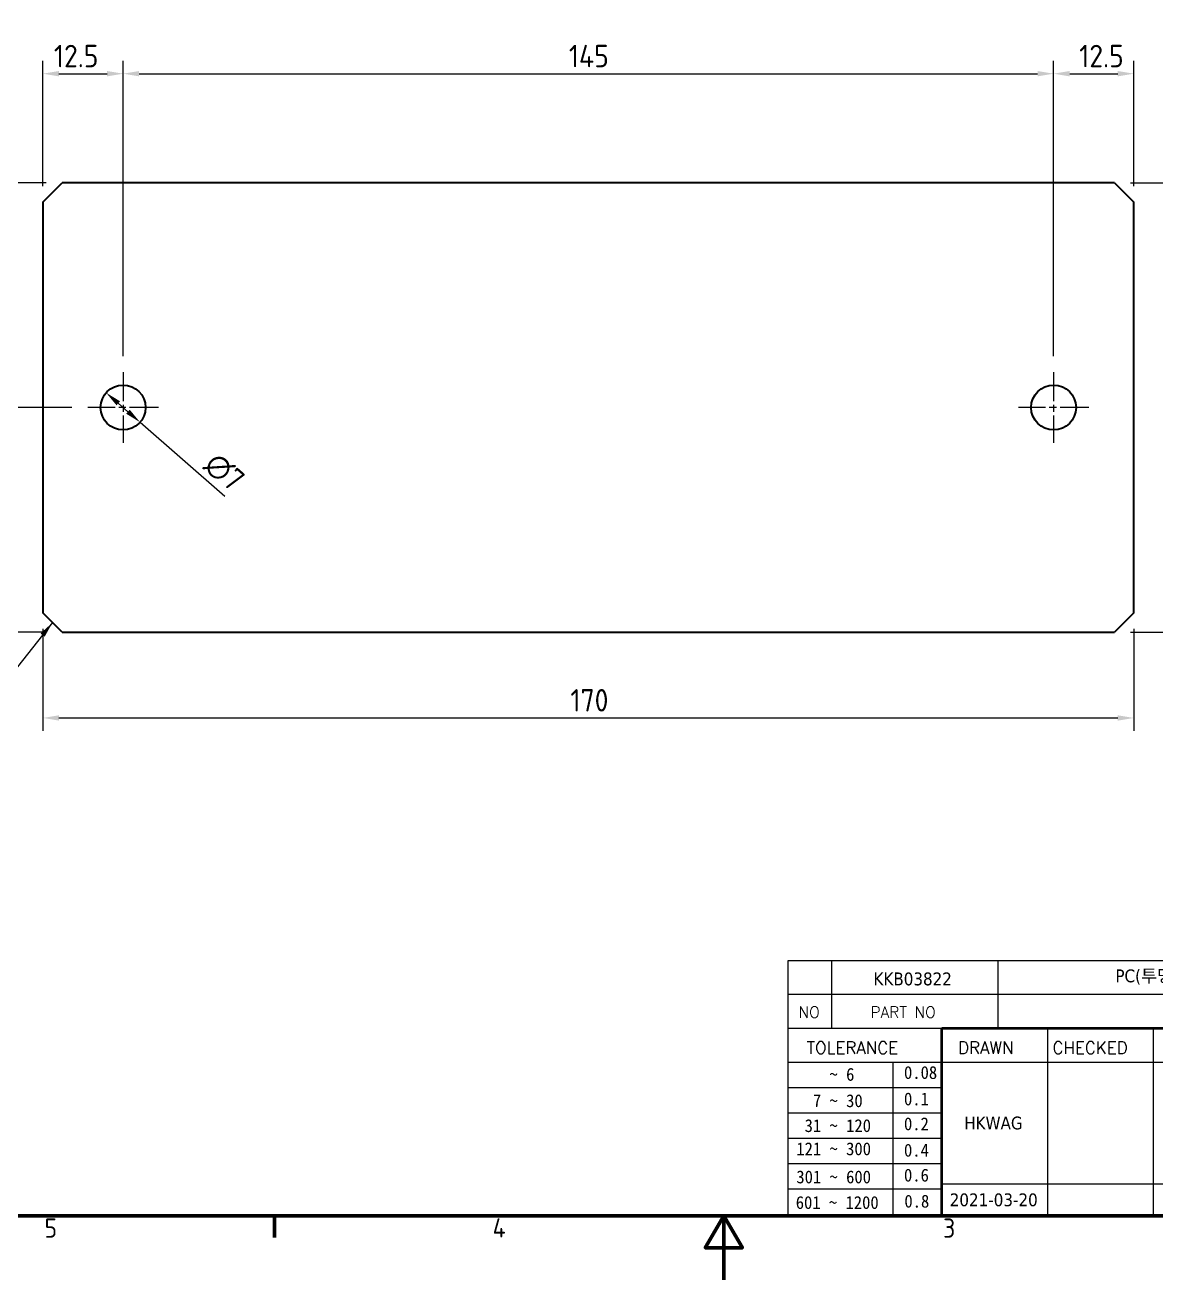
# Model space of a CAD drawing. Header units: millimetres. Extents: x 0 to 420, y 0 to 297.
# Drawn here: x 101.1 to 277.3, y 0 to 195.5 of the extents above; entities that cross this region are included whole.
import ezdxf
from ezdxf.enums import TextEntityAlignment as Align

# ---------------------------------------------------------------- set-up
doc = ezdxf.new("R2010")
doc.units = ezdxf.units.MM
doc.linetypes.add('CHAIN', pattern=[0.35429999999999995, 0.2362, -0.0295, 0.0591, -0.0295])
doc.layers.get('0').update_dxf_attribs({"color": 3, "lineweight": 25})
for name, color, linetype, lineweight in [('가시적인 것(ISO)', 3, 'Continuous', 40), ('경계(ISO)', 7, 'Continuous', 70), ('기호(ISO)', 5, 'Continuous', 25), ('제목(ISO)', 7, 'Continuous', 50), ('중심 표식(ISO)', 1, 'Continuous', 25), ('치수(ISO)', 7, 'Continuous', 25)]:
    doc.layers.add(name, color=color, linetype=linetype, lineweight=lineweight)
doc.styles.add('HAN_291', font='')
doc.styles.add('RC_284', font='ROMANC.shx')
doc.styles.add('RC_287', font='ROMANC.shx')
doc.styles.add('문자 텍스트_M2B', font='isocp.shx')
doc.styles.add('치수 텍스트_PSTEK_POSCO', font='isocp.shx')
doc.styles.add('텍스트 스타일198', font='tahoma.ttf')
doc.styles.get('HAN_291').set_extended_font_data('GulimChe')
doc.dimstyles.new('치수_PSTEK_POSCO', dxfattribs={"dimtxt": 3.5, "dimasz": 2.5, "dimexe": 2, "dimexo": 2.5, "dimgap": 1, "dimtad": 1, "dimrnd": 1e-08, "dimdsep": 46, "dimtxsty": '치수 텍스트_PSTEK_POSCO', "dimcen": 0.09, "dimdle": 10, "dimclrd": 7, "dimclre": 7, "dimclrt": 2, "dimadec": 1, "dimazin": 2, "dimtfac": 1, "dimtmove": 0, "dimatfit": 3, "dimfxl": 0, "dimtolj": 1, "dimlwd": -1, "dimlwe": -1, "dimarcsym": 0})
doc.dimstyles.new('치수_PSTEK_POSCO$7', dxfattribs={"dimtxt": 3.5, "dimasz": 2.5, "dimexe": 2, "dimexo": 2.5, "dimgap": 1, "dimtad": 1, "dimrnd": 1e-08, "dimdsep": 46, "dimtxsty": '치수 텍스트_PSTEK_POSCO', "dimcen": 0.09, "dimdle": 10, "dimclrd": 7, "dimclre": 7, "dimclrt": 2, "dimadec": 1, "dimazin": 2, "dimtfac": 1, "dimtmove": 0, "dimatfit": 3, "dimfxl": 0, "dimtolj": 1, "dimlwd": -1, "dimlwe": -1, "dimarcsym": 0})

# ---------------------------------------------------------------- blocks, each defined once
blk = doc.blocks.new('경계 Default Border')
at = {"layer": '경계(ISO)'}
blk.add_line((140, 10), (140, 6.599999666213989), dxfattribs=at)
at = {"layer": '경계(ISO)', "flags": 128}
for points in [[(10, 10), (10, 287.0000076293945), (410, 287.0000076293945), (410, 10), (10, 10)], [(210, 0), (210, 10), (207.1132469177246, 5), (212.8867530822754, 5), (210, 10)]]:
    blk.add_lwpolyline(points, dxfattribs=at)
at = {"layer": '경계(ISO)', "color": 2, "char_height": 3.00000011920929, "attachment_point": 7, "style": '문자 텍스트_M2B'}
for s, insert in [('5', (104.1445394605597, 6.57139439638704)), ('4', (173.9734701308116, 6.59999988079071)), ('3', (244.1685395229535, 6.57139439638704))]:
    blk.add_mtext(s, dxfattribs=dict(at, insert=insert))
blk = doc.blocks.new('제목 블록 PSTEK')
at = {"color": 180}
for p, q in [((182.475792979055, 11.79100474011392), (182.4757929790549, 51.56524660363496)), ((182.4757929790549, 51.56524660363496), (372.4757929537551, 51.56524660363496)), ((189.2651435055721, 51.56524660363496), (189.2651435055722, 41.00524660363494)), ((215.2152739891528, 41.00524660363494), (215.2152739891528, 51.56524660363496)), ((182.475792979055, 46.2852466036349), (372.4757929537551, 46.28524660363492)), ((182.475792979055, 41.00524660363493), (206.451475290024, 41.00524660363493)), ((222.9401812389276, 11.79100474011392), (222.9401812389276, 41.00524660363494)), ((239.4288871878316, 11.79100474011392), (239.4288871878316, 41.00524660363494)), ((182.475792979055, 35.72524660363497), (206.451475290024, 35.72524660363497)), ((198.8621818849491, 12.02524660363491), (198.8621818849491, 35.72524660363497)), ((206.451475290024, 35.72524660363497), (372.4757929537551, 35.72524660363497)), ((182.475792979055, 31.77524660363492), (206.451475290024, 31.77524660363492)), ((182.475792979055, 27.82524660363487), (206.451475290024, 27.82524660363487)), ((182.475792979055, 23.87524660363505), (206.451475290024, 23.87524660363505)), ((182.475792979055, 19.92524660363478), (206.451475290024, 19.92524660363478)), ((182.475792979055, 15.97524660363496), (206.451475290024, 15.97524660363496)), ((206.451475290024, 16.74100474011396), (255.9175931367359, 16.74100474011396)), ((182.475792979055, 11.79100474011392), (372.4757929537551, 11.79100474011389))]:
    blk.add_line(p, q, dxfattribs=at)
at = {"color": 7, "lineweight": 50}
for p, q in [((206.4514752900237, 11.79100474011392), (206.4514752900237, 41.00524660363494)), ((206.451475290024, 41.00524660363494), (372.4757929537551, 41.00524660363496))]:
    blk.add_line(p, q, dxfattribs=at)
at = {"layer": '제목(ISO)', "lineweight": 18}
blk.add_line((182.475792979055, 35.72500474011393), (182.475792979055, 11.79100474011392), dxfattribs=at)
at = {"color": 2}
for s, height, style, p in [('NO', 1.742399930953979, 'RC_284', (184.135398793432, 42.62317362549192)), ('PART NO', 1.742399930953979, 'RC_284', (195.3359407378685, 42.62317362549192)), (' TOLERANCE', 1.899999976158142, 'RC_287', (184.0872874387979, 37.00893196870329)), ('DRAWN', 1.899999976158142, 'RC_287', (208.9766620976279, 37.00893196870329)), ('CHECKED', 1.899999976158142, 'RC_287', (223.6856844514997, 37.00893196870329)), ('    ~ 6', 2.000000029802322, 'HAN_291', (183.7721304966814, 32.8176515608431)), ('0.08', 2.000000029802322, 'HAN_291', (200.5467345600617, 33.09873600004101)), ('  7 ~ 30', 2.000000029802322, 'HAN_291', (183.7721304966814, 28.70538114822415)), ('0.1', 2.000000029802322, 'HAN_291', (200.5467345600617, 28.98646558742206)), (' 31 ~ 120', 2.000000029802322, 'HAN_291', (183.7721304966814, 24.82628181916237)), ('0.2', 2.000000029802322, 'HAN_291', (200.5467345600617, 25.10736625836028)), ('121 ~ 300', 2.000000029802322, 'HAN_291', (183.7721304966814, 21.21401206133254)), ('0.4', 2.000000029802322, 'HAN_291', (200.5467345600617, 20.99509650053045)), ('301 ~ 600', 2.000000029802322, 'HAN_291', (183.7721304966814, 16.83491273227077)), ('0.6', 2.000000029802322, 'HAN_291', (200.5467345600617, 17.11599717146868)), ('601 ~ 1200', 2.000000029802322, 'HAN_291', (183.6802025156883, 12.84759660881125)), ('0.8', 2.000000029802322, 'HAN_291', (200.6097246063884, 13.05732192299702))]:
    blk.add_text(s, height=height, dxfattribs=dict(at, style=style)).set_placement(p)
at = {"layer": '제목(ISO)', "style": '텍스트 스타일198'}
for tag, p in [('부품_번호_001', (195.7950737854893, 47.68004260673702)), ('설명_001', (233.484578999411, 48.1538814053939)), ('재질_001', (293.8191592078832, 47.92524659519488)), ("3._Q'TY_001", (312.7051684940307, 47.92188863680521)), ('질량\\P3;_001', (350.3046145979153, 48.1643332325385)), ('1._MODEL_NAME_001', (328.0471947388506, 37.34308406982311)), ('제목_001', (337.2223155862142, 32.12933155161866)), ('설계자_001', (209.9396160013646, 25.23446884679021)), ('부품_번호_001', (334.4543140387212, 26.8052465951949)), ('프로젝트_001', (271.6304945365308, 16.57270180080504)), ('시트_크기_001', (260.807090429518, 14.83812566343425)), ('작성_날짜_001', (207.6723224966676, 13.26600473167383)), ('프로젝트_002', (286.6403537393983, 13.14882256215354))]:
    blk.add_attdef(tag, p, '', height=2.000000029802322, dxfattribs=at)
for tag, p in [('4._COLOR', (327.6805273250926, 48.92524660363493)), ('점검자', (231.1845342133799, 26.23312567187446)), ('엔지니어링_승인자', (247.673240162284, 26.23312567187446)), ('점검_날짜', (231.1845342133799, 14.26600474011394)), ('엔지니어링_승인_날짜', (247.6732401622839, 14.26600474011394))]:
    blk.add_attdef(tag, text='', height=2.000000029802322, dxfattribs=at).set_placement(p, align=Align.MIDDLE_CENTER)
blk = doc.blocks.new('*D22')
at = {"layer": 'Defpoints', "color": 0, "transparency": 16777216}
for p in [(116.3896795529761, 187.904767054307), (103.8896795529761, 167.904767054307), (116.3896795529761, 141.404767054307)]:
    blk.add_point(p, dxfattribs=at)
at = {"layer": '치수(ISO)', "color": 7, "transparency": 16777216}
for p, q in [((103.8896795529761, 170.404767054307), (103.8896795529761, 189.904767054307)), ((116.3896795529761, 143.904767054307), (116.3896795529761, 189.904767054307)), ((106.3896795529761, 187.904767054307), (113.8896795529761, 187.904767054307))]:
    blk.add_line(p, q, dxfattribs=at)
for points in [[(106.3896795529761, 188.3214337209737), (106.3896795529761, 187.4881003876403), (103.8896795529761, 187.904767054307)], [(113.8896795529761, 188.3214337209737), (113.8896795529761, 187.4881003876403), (116.3896795529761, 187.904767054307)]]:
    blk.add_solid(points, dxfattribs=at)
at = {"layer": '치수(ISO)', "color": 2, "transparency": 16777216, "insert": (105.6090303154801, 190.655111542496), "char_height": 3.5, "attachment_point": 4, "style": '치수 텍스트_PSTEK_POSCO'}
blk.add_mtext('\\A1;12.5', dxfattribs=at)
blk = doc.blocks.new('*D23')
at = {"layer": 'Defpoints', "color": 0, "transparency": 16777216}
for p in [(261.3896795529761, 187.904767054307), (116.3896795529761, 141.404767054307), (261.3896795529761, 141.404767054307)]:
    blk.add_point(p, dxfattribs=at)
at = {"layer": '치수(ISO)', "color": 7, "transparency": 16777216}
for p, q in [((116.3896795529761, 143.904767054307), (116.3896795529761, 189.904767054307)), ((261.3896795529761, 143.904767054307), (261.3896795529761, 189.904767054307)), ((118.8896795529761, 187.904767054307), (258.8896795529761, 187.904767054307))]:
    blk.add_line(p, q, dxfattribs=at)
for points in [[(118.8896795529761, 188.3214337209737), (118.8896795529761, 187.4881003876403), (116.3896795529761, 187.904767054307)], [(258.8896795529761, 188.3214337209737), (258.8896795529761, 187.4881003876403), (261.3896795529761, 187.904767054307)]]:
    blk.add_solid(points, dxfattribs=at)
at = {"layer": '치수(ISO)', "color": 2, "transparency": 16777216, "insert": (185.8521921795608, 190.654767054307), "char_height": 3.5, "attachment_point": 4, "style": '치수 텍스트_PSTEK_POSCO'}
blk.add_mtext('\\A1;145', dxfattribs=at)
blk = doc.blocks.new('*D24')
at = {"layer": 'Defpoints', "color": 0, "transparency": 16777216}
for p in [(273.8896795529761, 187.904767054307), (273.8896795529761, 167.904767054307), (261.3896795529761, 141.404767054307)]:
    blk.add_point(p, dxfattribs=at)
at = {"layer": '치수(ISO)', "color": 7, "transparency": 16777216}
for p, q in [((261.3896795529761, 143.904767054307), (261.3896795529761, 189.904767054307)), ((273.8896795529761, 170.404767054307), (273.8896795529761, 189.904767054307)), ((263.8896795529761, 187.904767054307), (271.3896795529761, 187.904767054307))]:
    blk.add_line(p, q, dxfattribs=at)
for points in [[(263.8896795529761, 188.3214337209737), (263.8896795529761, 187.4881003876403), (261.3896795529761, 187.904767054307)], [(271.3896795529761, 188.3214337209737), (271.3896795529761, 187.4881003876403), (273.8896795529761, 187.904767054307)]]:
    blk.add_solid(points, dxfattribs=at)
at = {"layer": '치수(ISO)', "color": 2, "transparency": 16777216, "insert": (265.3753540436416, 190.655111542496), "char_height": 3.5, "attachment_point": 4, "style": '치수 텍스트_PSTEK_POSCO'}
blk.add_mtext('\\A1;12.5', dxfattribs=at)
blk = doc.blocks.new('*D25')
at = {"layer": 'Defpoints', "color": 0, "transparency": 16777216}
for p in [(89.19219979476226, 170.9047670543069), (106.8896795529761, 170.9047670543069), (110.8896795529761, 135.904767054307)]:
    blk.add_point(p, dxfattribs=at)
at = {"layer": '치수(ISO)', "color": 7, "transparency": 16777216}
for p, q in [((104.3896795529761, 170.9047670543069), (87.19219979476226, 170.9047670543069)), ((89.19219979476225, 138.404767054307), (89.19219979476226, 168.4047670543069)), ((108.3896795529761, 135.904767054307), (87.19219979476225, 135.904767054307))]:
    blk.add_line(p, q, dxfattribs=at)
for points in [[(88.77553312809559, 168.4047670543069), (89.60886646142893, 168.4047670543069), (89.19219979476226, 170.9047670543069)], [(88.77553312809557, 138.404767054307), (89.60886646142892, 138.404767054307), (89.19219979476225, 135.904767054307)]]:
    blk.add_solid(points, dxfattribs=at)
at = {"layer": '치수(ISO)', "color": 2, "transparency": 16777216, "insert": (86.44219979476223, 151.4172796808917), "char_height": 3.5, "attachment_point": 4, "rotation": 90, "style": '치수 텍스트_PSTEK_POSCO'}
blk.add_mtext('\\A1;35', dxfattribs=at)
blk = doc.blocks.new('*D26')
at = {"layer": 'Defpoints', "color": 0, "transparency": 16777216}
for p in [(89.19219979476225, 135.904767054307), (110.8896795529761, 135.904767054307), (106.8896795529761, 100.904767054307)]:
    blk.add_point(p, dxfattribs=at)
at = {"layer": '치수(ISO)', "color": 7, "transparency": 16777216}
for p, q in [((108.3896795529761, 135.904767054307), (87.19219979476225, 135.904767054307)), ((89.19219979476225, 103.404767054307), (89.19219979476225, 133.404767054307)), ((104.3896795529761, 100.904767054307), (87.19219979476225, 100.904767054307))]:
    blk.add_line(p, q, dxfattribs=at)
for points in [[(88.77553312809557, 133.404767054307), (89.60886646142892, 133.404767054307), (89.19219979476225, 135.904767054307)], [(88.77553312809557, 103.404767054307), (89.60886646142892, 103.404767054307), (89.19219979476225, 100.904767054307)]]:
    blk.add_solid(points, dxfattribs=at)
at = {"layer": '치수(ISO)', "color": 2, "transparency": 16777216, "insert": (86.44219979476223, 116.3972796808917), "char_height": 3.5, "attachment_point": 4, "rotation": 90, "style": '치수 텍스트_PSTEK_POSCO'}
blk.add_mtext('\\A1;35', dxfattribs=at)
blk = doc.blocks.new('*D27')
at = {"layer": 'Defpoints', "color": 0, "transparency": 16777216}
for p in [(113.7480956875569, 138.2008582288811), (119.0312634183954, 133.6086758797329)]:
    blk.add_point(p, dxfattribs=at)
at = {"layer": '치수(ISO)', "color": 7, "transparency": 16777216}
for p, q in [((115.6349413057135, 136.5607931041853), (117.1444178002388, 135.2487410044287)), ((119.0312634183954, 133.6086758797329), (132.2560846863259, 122.1135286704676))]:
    blk.add_line(p, q, dxfattribs=at)
for points in [[(115.9082854931628, 136.8752673738781), (115.3615971182642, 136.2463188344925), (113.7480956875569, 138.2008582288811)], [(117.4177619876881, 135.5632152741215), (116.8710736127895, 134.9342667347359), (119.0312634183954, 133.6086758797329)]]:
    blk.add_solid(points, dxfattribs=at)
at = {"layer": '치수(ISO)', "color": 2, "transparency": 16777216, "insert": (129.8713590511836, 127.8300034272644), "char_height": 3.5, "attachment_point": 4, "rotation": 319.00250364922454, "style": '치수 텍스트_PSTEK_POSCO'}
blk.add_mtext('\\A1;∅7', dxfattribs=at)
blk = doc.blocks.new('*D28')
at = {"layer": 'Defpoints', "color": 0, "transparency": 16777216}
for p in [(103.8896795529761, 103.904767054307), (273.8896795529761, 103.904767054307), (273.8896795529761, 87.54176839598816)]:
    blk.add_point(p, dxfattribs=at)
at = {"layer": '치수(ISO)', "color": 7, "transparency": 16777216}
for p, q in [((103.8896795529761, 101.404767054307), (103.8896795529761, 85.54176839598816)), ((273.8896795529761, 101.404767054307), (273.8896795529761, 85.54176839598816)), ((106.3896795529761, 87.54176839598816), (271.3896795529761, 87.54176839598816))]:
    blk.add_line(p, q, dxfattribs=at)
for points in [[(106.3896795529761, 87.95843506265483), (106.3896795529761, 87.12510172932149), (103.8896795529761, 87.54176839598816)], [(271.3896795529761, 87.95843506265483), (271.3896795529761, 87.12510172932149), (273.8896795529761, 87.54176839598816)]]:
    blk.add_solid(points, dxfattribs=at)
at = {"layer": '치수(ISO)', "color": 2, "transparency": 16777216, "insert": (186.0883016002202, 90.29176839598816), "char_height": 3.5, "attachment_point": 4, "style": '치수 텍스트_PSTEK_POSCO'}
blk.add_mtext('\\A1;170', dxfattribs=at)
blk = doc.blocks.new('*D29')
at = {"layer": 'Defpoints', "color": 0, "transparency": 16777216}
for p in [(270.8896795529761, 170.904767054307), (285.6788059840697, 170.904767054307), (270.8896795529761, 100.904767054307)]:
    blk.add_point(p, dxfattribs=at)
at = {"layer": '치수(ISO)', "color": 7, "transparency": 16777216}
for p, q in [((273.3896795529761, 170.904767054307), (287.6788059840697, 170.904767054307)), ((285.6788059840696, 103.404767054307), (285.6788059840697, 168.404767054307)), ((273.3896795529761, 100.904767054307), (287.6788059840696, 100.904767054307))]:
    blk.add_line(p, q, dxfattribs=at)
for points in [[(285.262139317403, 168.404767054307), (286.0954726507364, 168.404767054307), (285.6788059840697, 170.904767054307)], [(285.262139317403, 103.404767054307), (286.0954726507363, 103.404767054307), (285.6788059840696, 100.904767054307)]]:
    blk.add_solid(points, dxfattribs=at)
at = {"layer": '치수(ISO)', "color": 2, "transparency": 16777216, "insert": (282.9288059840696, 133.9783891015511), "char_height": 3.5, "attachment_point": 4, "rotation": 90, "style": '치수 텍스트_PSTEK_POSCO'}
blk.add_mtext('\\A1;70', dxfattribs=at)

msp = doc.modelspace()

# ---------------------------------------------------------------- linework, layer by layer
at = {"layer": '가시적인 것(ISO)'}
for p, q in [((103.8896795529761, 167.904767054307), (106.8896795529761, 170.904767054307)), ((270.8896795529761, 170.904767054307), (106.8896795529761, 170.904767054307)), ((270.8896795529761, 170.904767054307), (273.8896795529761, 167.904767054307)), ((103.8896795529761, 167.904767054307), (103.889679552976, 103.904767054307)), ((273.8896795529761, 103.904767054307), (273.8896795529761, 167.904767054307)), ((106.8896795529761, 100.904767054307), (103.889679552976, 103.904767054307)), ((273.8896795529761, 103.904767054307), (270.8896795529761, 100.904767054307)), ((106.8896795529761, 100.904767054307), (270.8896795529761, 100.904767054307))]:
    msp.add_line(p, q, dxfattribs=at)
for centre in [(116.3896795529761, 135.904767054307), (261.3896795529761, 135.904767054307)]:
    msp.add_circle(centre, 3.5, dxfattribs=at)
at = {"layer": '중심 표식(ISO)', "linetype": 'CHAIN', "ltscale": 19.05165100097656}
for p, q in [((116.3896795529761, 141.404767054307), (116.3896795529761, 130.404767054307)), ((261.3896795529761, 141.404767054307), (261.3896795529761, 130.404767054307)), ((121.8896795529761, 135.904767054307), (110.8896795529761, 135.904767054307)), ((266.8896795529761, 135.904767054307), (255.8896795529761, 135.904767054307))]:
    msp.add_line(p, q, dxfattribs=at)

# ---------------------------------------------------------------- block references
msp.add_blockref('경계 Default Border', (0, 0))
ref = msp.add_blockref('제목 블록 PSTEK', (37.52420704624484, -1.791004740113895))
ref.add_attrib('설계자_001', 'HKWAG', (247.4638230476094, 23.44346410667632), dxfattribs={"layer": '제목(ISO)', "height": 2.000000029802322, "style": '텍스트 스타일198'})
ref.add_attrib('작성_날짜_001', '2021-03-20', (245.1965295429124, 11.47499999155994), dxfattribs={"layer": '제목(ISO)', "height": 2.000000029802322, "style": '텍스트 스타일198'})
ref.add_attrib('설명_001', 'PC(투명) t=3.0*70*170', (271.0087860456559, 46.36287666528001), dxfattribs={"layer": '제목(ISO)', "height": 2.000000029802322, "style": '텍스트 스타일198'})
ref.add_attrib('부품_번호_001', 'KKB03822', (233.3192808317341, 45.88903786662313), dxfattribs={"layer": '제목(ISO)', "height": 2.000000029802322, "style": '텍스트 스타일198'})

# ---------------------------------------------------------------- dimensions: what is measured, and where the dimension line sits
at = {"layer": '치수(ISO)', "color": 7}
for base, p1, p2, angle, picture, middle in [((116.3896795529761, 187.904767054307), (103.8896795529761, 167.904767054307), (116.3896795529761, 141.404767054307), 180, '*D22', (109.0065176888954, 187.904767054307)), ((261.3896795529761, 187.904767054307), (116.3896795529761, 141.404767054307), (261.3896795529761, 141.404767054307), 180, '*D23', (188.8996795529761, 187.904767054307)), ((273.8896795529761, 187.904767054307), (261.3896795529761, 141.404767054307), (273.8896795529761, 167.904767054307), 180, '*D24', (268.7728414170568, 187.904767054307)), ((89.19219979476226, 170.9047670543069), (110.8896795529761, 135.904767054307), (106.8896795529761, 170.9047670543069), 90, '*D25', (89.19219979476223, 153.414767054307)), ((285.6788059840697, 170.904767054307), (270.8896795529761, 100.904767054307), (270.8896795529761, 170.904767054307), 270, '*D29', (285.6788059840696, 135.904767054307)), ((89.19219979476225, 135.904767054307), (106.8896795529761, 100.904767054307), (110.8896795529761, 135.904767054307), 90, '*D26', (89.19219979476223, 118.394767054307)), ((273.8896795529761, 87.54176839598816), (103.8896795529761, 103.904767054307), (273.8896795529761, 103.904767054307), 180, '*D28', (188.8896795529761, 87.54176839598816))]:
    dim = msp.add_linear_dim(base=base, p1=p1, p2=p2, angle=angle, dimstyle='치수_PSTEK_POSCO', override={"dimdec": 2, "dimtp": 0, "dimtm": -0, "dimtdec": 2, "dimtofl": 0, "dimatfit": 1}, dxfattribs=at)
    dim.commit()
    dim.dimension.update_dxf_attribs({"geometry": picture, "text_midpoint": middle, "dimtype": 160})
dim = msp.add_diameter_dim_2p(p1=(113.7480956875569, 138.2008582288811), p2=(119.0312634183954, 133.6086758797329), dimstyle='치수_PSTEK_POSCO', override={"dimdec": 2, "dimlfac": 0.9999999999999959, "dimtp": 0, "dimtm": -0, "dimtdec": 2, "dimatfit": 2}, dxfattribs=at)
dim.commit()
dim.dimension.update_dxf_attribs({"geometry": '*D27', "text_midpoint": (129.7843169265408, 124.262013983819), "dimtype": 163})

# ---------------------------------------------------------------- leaders
at = {"layer": '기호(ISO)', "color": 7, "annotation_type": 0, "has_hookline": 1, "hookline_direction": 1, "text_width": 4.158071266203458}
msp.add_leader([(105.3896795529761, 102.404767054307), (95.46422780065679, 89.85775750935633), (92.96422780065679, 89.85775750935633)], dimstyle='치수_PSTEK_POSCO$7', override={"dimtad": 0}, dxfattribs=at)

doc.saveas('drawing.dxf')
